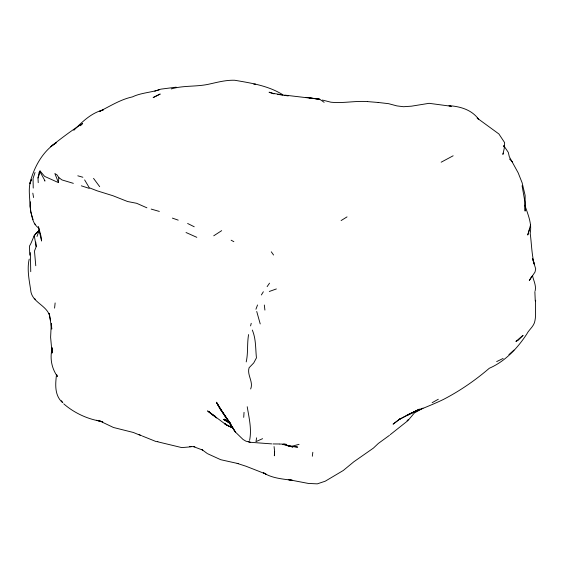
<?xml version="1.0" encoding="UTF-8"?>
<svg xmlns="http://www.w3.org/2000/svg" width="564" height="564" viewBox="0 0 564 564"><rect width="100%" height="100%" fill="white"/><g stroke="black" fill="none" stroke-linecap="round" stroke-linejoin="round"><path stroke-width="0.85" d="M30.505 201.764L30.555 211.408L33.057 219.558M30.357 252.573L30.745 271.679M535.165 290.904C536.392 285.419 533.579 280.646 532.472 275.62M535.652 300.274C534.876 307.845 536.639 315.445 534.404 322.848C532.783 327.19 528.856 329.982 526.776 334.043C517.428 348.333 505.203 361.334 489.298 368.271C475.248 380.333 460.034 390.831 443.579 399.375C431.552 405.248 418.77 409.697 406.644 415.555L419.397 409.119L398.995 419.595L393.073 424.17L400.236 418.742L398.995 419.595L409.866 413.609M522.088 185.732L524.936 201.997L525.098 211.091L525.14 195.461L522.123 182.785L518.175 172.845L509.278 156.644L508.305 152.4L503.701 145.526M51.261 323.68L50.612 337.293L52.043 353.071L51.846 347.466L52.015 352.105L52.163 349.645M246.207 361.912C248.266 352.881 246.962 343.624 248.597 334.572M29.716 255.154L29.511 246.017C32.74 241.047 33.262 234.095 38.958 230.937M274.605 451.56L274.351 455.768L274.612 451.567L274.076 446.561M56.52 374.524C55.35 384.239 54.391 395.251 62.428 402.527M243.718 417.374L244.043 412.34M58.459 182.623L58.797 177.582L57.112 175.002L54.87 173.522L58.459 182.623L44.655 176.398L40.016 170.948L39.064 172.492L38.007 177.97L38.225 182.673M524.894 205.282C527.869 214.454 532.106 223.407 530.202 233.369C531.619 243.704 531.619 254.301 534.341 264.333L532.55 258.643L535.708 268.866L535.024 272.038L529.3 280.527L531.789 276.268M52.163 348.15C49.738 358.084 51.5 368.08 57.394 376.463L56.76 374.757M54.581 308.12L55.131 302.946M312.315 456.241L312.823 452.286M256.62 437.819L255.964 441.619L262.605 438.672M249.591 440.378C251.889 429.183 249.027 417.79 247.222 406.743M250.656 388.984C253.708 381.821 246.764 375.004 249.105 367.728L253.737 362.927L256.444 357.872C255.464 348.559 256.07 338.879 252.305 330.06M250.592 325.914L251.22 323.306M29.208 259.102C26.712 270.001 29.497 281.267 30.978 292.138C33.368 302.706 46.636 305.54 49.66 315.833L49.237 313.591L50.436 320.204M503.243 153.112L502.891 154.409L504.442 147.542L504.618 142.6L498.879 133.95L477.179 118.109L478.744 119.434C471.814 109.719 460.287 106.476 448.979 105.651L451.376 106.441M530.576 224.817L527.749 235.026L529.61 229.054M35.024 172.478L33.043 178.52L33.234 188.073M36.984 236.506L39.113 230.38L38.38 226.954M38.007 177.97L40.178 171.999L40.016 170.948M255.929 309.248L257.536 304.962M31.429 179.387C27.509 187.819 30.259 197.245 29.821 206.163C31.739 213.763 31.605 223.351 38.867 228.166L41.059 236.499L41.588 241.018L39.113 230.38M35.758 242.09L36.195 246.658L34.474 251.036L35.772 265.743M31.457 179.754L29.758 183.779C33.72 167.818 42.314 151.497 56.499 142.565L50.556 146.732C60.997 138.582 71.395 130.503 82.647 123.481L80.483 125.758M261.372 294.951L263.353 291.757M267.117 286.632L269.536 283.163M33.847 236.274L35.687 233.672M73.821 130.298C82.316 121.725 91.29 112.92 103.311 109.867L99.419 111.446C110.199 106.166 120.449 99.483 132.328 96.923C140.845 92.841 150.539 92.588 159.506 89.676M407.06 420.765L408.188 419.623M508.904 354.636L513.966 350.089M39.48 230.422L36.343 233.129L38.31 231.487M390.182 434.71L407.948 420.603L414.378 412.975L423.021 408.117L410.648 413.327M389.449 435.352L378.331 443.445L373.389 448.119L353.818 461.789L343.293 470.482L325.224 481.205L317.278 483.863L308.304 483.426L288.253 479.59L292.603 480.366C282.691 478.956 272.067 478.335 263.423 472.766L265.975 474.07L246.038 466.252L237.162 463.382L238.332 463.629L220.743 459.709L207.63 453.731M213.735 235.801L221.68 230.648M341.107 220.559L347.036 216.886M441.161 162.206L453.146 155.784M432.151 402.689L438.313 399.249M496.665 361.594L503.123 358.457M269.31 291.475L276.374 288.944M154.776 91.164L160.825 89.154L176.151 87.173M171.252 88.929C183.103 85.375 195.905 86.877 208.081 84.346C216.858 82.45 225.72 79.926 234.779 80.264C251.318 83.112 268.33 85.672 282.846 94.773M282.698 444.397L291.51 446.392L299.061 444.319M157.857 441.393L156.327 441.661L142.318 436.014M284.714 444.672L286.773 444.39L283.452 444.171M191.217 446.801L181.784 447.604L157.575 441.774M253.793 84.17L255.464 84.114M228.004 419.997L220.968 410.014L216.379 402.195L219.361 407.687L235.364 432.017L243.056 439.483L246.003 441.21L250.451 442.289L271.686 443.889M272.948 443.939L279.095 443.981M367.622 101.612C355.348 100.639 343.166 103.501 330.899 102.197L322.404 100.054M279.406 444.03L285.25 444.164M189.61 446.434L194.848 446.773M367.883 101.633L378.007 102.451M284.721 95.105L319.717 99.257L324.159 102.324M378.204 102.472L388.561 103.67L396.908 105.898L403.521 106.723L411.551 106.166L429.084 103.318L450.777 106.208M291.51 446.392L297.693 447.118L287.182 445.574L292.949 447.055L285.631 444.975M309.213 97.833L319.717 99.257L306.09 97.382M277.735 94.371L288.246 95.929M282.804 94.907L273.23 93.412L269.049 92.214L274.012 93.878M99.158 420.941C86.341 418.629 73.419 412.362 63.732 403.831M232.262 426.906L229.069 426.321L226.397 425.002L207.573 410.902L212.036 414.469L215.37 416.324M99.257 420.913L96.388 420.293L102.803 421.816L99.976 421.068L113.449 427.484L133.344 432.475L141.31 435.725L139.111 434.463M44.528 180.868L45.064 180.988L40.178 171.999M248.252 441.725L250.451 442.289M77.797 175.806L82.866 177.251M151.18 209.089L159.351 211.429M231.67 427.075L229.069 426.321L230.88 427.117L224.571 423.642L227.306 425.496L224.74 423.211M73.348 183.349L61.984 179.93L58.797 177.582M81.301 185.817L89.161 188.348M172.394 218.113L178.21 220.143M193.91 446.794L202.779 450.114L201.672 449.388L207.094 453.393M146.901 207.813L136.671 203.301L127.584 201.524L113.019 195.764L97.121 190.815L89.302 187.791L84.628 179.909M186.028 232.516L196.815 237.331M230.091 422.901L223.281 419.334L230.704 423.775M187.622 223.471L194.227 226.763M231.134 240.208L233.856 241.674M34.228 298.575L35.574 299.364M34.298 223.633L35.595 224.458M230.711 423.606L224.394 419.13L229.597 423.275M509.504 158.977L512.549 161.96M93.539 178.379L99.68 186.67M61.37 400.694L62.787 402.576M228.977 421.322L229.95 422.655M271.284 251.812L273.575 255.02M222.928 412.82L228.737 421.435L216.491 402.435L220.968 410.014L219.361 407.687M503.892 146.055L504.442 147.542L503.934 146.154M38.422 226.791L38.867 228.166M256.733 311.476L260.223 323.933M49.237 313.591L51.761 329.066L51.43 323.588M34.277 235.681L36.195 246.658M32.825 193.156L33.579 197.534M264.326 305.025L264.911 310.087M535.264 300.979L534.862 291.644M522.969 335.397L518.069 340.374L515.891 341.41L522.969 335.397M160.084 94.082L153.225 97.523L160.084 94.082M216.491 417.853L208.638 411.516L216.491 417.853M233.101 428.555L228.187 420.201L235.364 432.017L229.71 423.317L233.101 428.555"/></g></svg>
